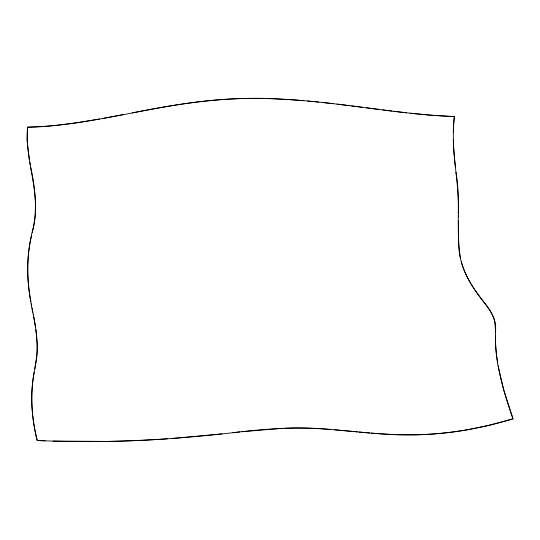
<?xml version="1.0" encoding="UTF-8"?>
<svg xmlns="http://www.w3.org/2000/svg" width="540" height="540" viewBox="0 0 540 540"><rect width="100%" height="100%" fill="white"/><g stroke="black" fill="none" stroke-linecap="round" stroke-linejoin="round"><path stroke-width="0.81" d="M458.453 213.59L458.467 208.373A239.092 239.092 0 0 0 458.318 200.988C457.684 180.529 453.789 160.319 453.337 139.853M495.531 335.826L495.592 343.332A139.421 139.421 0 0 0 496.267 353.295L497.624 363.272M495.565 332.782L494.87 321.773A27.277 27.277 0 0 0 493.776 317.918L490.651 311.56L486 304.864M458.42 217.08L458.44 215.339M458.372 220.516L458.676 244.026M453.337 132.057L453.364 130.646A167.218 167.218 0 0 1 454.37 116.566C396.765 114.338 340.099 102.019 282.521 99.232C231.984 95.661 181.595 102.944 132.179 112.907M34.925 368.881L36.956 353.909A97.916 97.916 0 0 0 37.186 343.811L35.863 329.508M34.337 372.182C29.545 394.794 31.847 418.21 37.199 440.505L45.151 440.809M32.252 232.639C37.658 211.221 35.404 188.933 30.773 167.596M31.617 235.825C26.311 257.391 26.588 279.882 30.956 301.583M123.431 114.575L102.634 118.463M99.637 118.996L75.755 122.938L55.512 125.516M239.726 431.96L235.804 432.378C169.938 440.161 103.498 443.529 37.199 440.505C30.659 415.321 29.997 388.881 35.822 363.508C38.786 347.072 36.437 330.365 33.224 314.165M232.909 432.695C265.41 428.8 298.262 426.296 330.939 429.489M221.947 433.863L171.342 438.548M241.684 431.757L282.933 428.301M54.756 125.597L42.62 126.617M167.326 438.838L163.242 439.121A1108.499 1108.499 0 0 1 108.081 441.416L53.075 441.065M41.864 126.664L27.547 127.19L27.095 140.738L29.329 159.577M284.897 428.22C315.414 426.944 345.762 431.109 376.117 433.519C422.172 437.663 468.835 432.432 513 418.824C503.314 390.852 494.323 361.699 495.572 331.749C496.584 321.057 491.447 311.243 484.792 303.271C471.123 286.558 459.182 266.956 458.717 244.728M396.07 434.653L415.625 434.835A332.06 332.06 0 0 0 468.322 429.617L489.085 425.277L513 418.824L503.786 390.116L498.056 365.742M394.308 434.585L371.459 433.148M303.899 100.717C278.134 98.537 252.207 97.652 226.375 99.212A406.553 406.553 0 0 0 213.023 100.244C150.694 105.806 90.295 125.631 27.547 127.19C24.496 161.204 41.951 194.623 33.035 228.596C25.367 256.75 26.757 286.2 33.271 314.429M369.704 432.999L359.174 432.061M334.449 429.779L357.419 431.892M307.577 101.034L318.593 102.087M322.265 102.465L333.288 103.68M410.11 113.218L432.317 115.351L454.37 116.566C452.358 133.441 453.492 150.478 455.429 167.299M406.438 112.806L393.714 111.294M336.967 104.112L349.792 105.671M351.621 105.901L362.603 107.298M391.885 111.064L382.732 109.904M379.073 109.438L366.262 107.77M485.487 304.182C475.517 291.337 465.446 277.918 461.329 261.893M460.573 258.674C455.618 230.128 460.944 200.894 455.976 172.28M32.096 308.009L32.879 312.289M29.795 162.263L30.28 164.936M33.662 316.568L35.525 327.328M31.327 303.73L31.705 305.87"/></g></svg>
